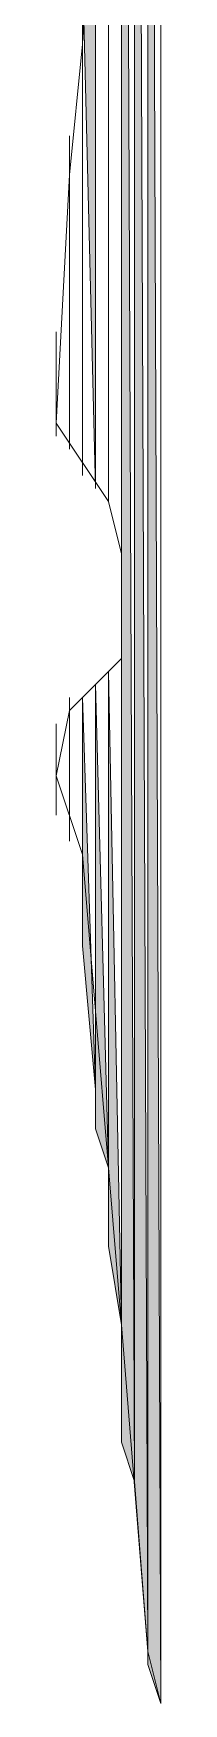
# Model space of a CAD drawing. Header units: millimetres. Extents: x -30643 to 86172, y -19411 to 63186.
# Drawn here: x 83532.9 to 83538.5, y -1905.2 to -1815.3 of the extents above; entities that cross this region are included whole.
import ezdxf

# ---------------------------------------------------------------- set-up
doc = ezdxf.new("R2010")
doc.units = ezdxf.units.MM

msp = doc.modelspace()

# ---------------------------------------------------------------- hatches: boundary and pattern name
h = msp.add_hatch(color=0)
h.dxf.hatch_style = 2
h.paths.add_polyline_path([(83536.381, -1891.171), (83537.085, -1893.282), (83536.381, -1723.695)])
h = msp.add_hatch(color=0)
h.dxf.hatch_style = 2
h.paths.add_polyline_path([(83537.085, -1893.282), (83537.789, -1902.43), (83537.085, -1723.695)])
h = msp.add_hatch(color=0)
h.dxf.hatch_style = 2
h.paths.add_polyline_path([(83537.789, -1903.134), (83538.492, -1905.245), (83537.789, -1724.399)])
h = msp.add_hatch(color=0)
h.dxf.hatch_style = 2
h.paths.add_polyline_path([(83534.974, -1839.802), (83534.974, -1802.508), (83534.27, -1811.655)])
h = msp.add_hatch(color=0)
h.dxf.hatch_style = 2
h.paths.add_polyline_path([(83534.27, -1839.099), (83534.27, -1811.655), (83534.27, -1815.877)])
h = msp.add_hatch(color=0)
h.dxf.hatch_style = 2
h.paths.add_polyline_path([(83534.27, -1838.395), (83534.27, -1815.877), (83534.27, -1817.988)])
h = msp.add_hatch(color=0)
h.dxf.hatch_style = 2
h.paths.add_polyline_path([(83533.567, -1837.692), (83533.567, -1820.803), (83533.567, -1822.914)])
h = msp.add_hatch(color=0)
h.dxf.hatch_style = 2
h.paths.add_polyline_path([(83533.567, -1837.692), (83533.567, -1822.914), (83533.567, -1826.433)])
h = msp.add_hatch(color=0)
h.dxf.hatch_style = 2
h.paths.add_polyline_path([(83533.567, -1836.988), (83533.567, -1826.433), (83533.567, -1828.544)])
h = msp.add_hatch(color=0)
h.dxf.hatch_style = 2
h.paths.add_polyline_path([(83532.863, -1836.988), (83532.863, -1831.358), (83532.863, -1833.469)])
h = msp.add_hatch(color=0)
h.dxf.hatch_style = 2
h.paths.add_polyline_path([(83536.381, -1891.171), (83536.381, -1843.321), (83536.381, -1848.95)])
h = msp.add_hatch(color=0)
h.dxf.hatch_style = 2
h.paths.add_polyline_path([(83536.381, -1886.949), (83536.381, -1890.467), (83536.381, -1848.95)])
h = msp.add_hatch(color=0)
h.dxf.hatch_style = 2
h.paths.add_polyline_path([(83535.678, -1876.394), (83535.678, -1880.616), (83535.678, -1849.654)])
h = msp.add_hatch(color=0)
h.dxf.hatch_style = 2
h.paths.add_polyline_path([(83535.678, -1880.616), (83536.381, -1884.838), (83535.678, -1849.654)])
h = msp.add_hatch(color=0)
h.dxf.hatch_style = 2
h.paths.add_polyline_path([(83536.381, -1884.838), (83536.381, -1886.949), (83536.381, -1849.654)])
h = msp.add_hatch(color=0)
h.dxf.hatch_style = 2
h.paths.add_polyline_path([(83534.27, -1860.913), (83534.27, -1864.431), (83534.27, -1851.061)])
h = msp.add_hatch(color=0)
h.dxf.hatch_style = 2
h.paths.add_polyline_path([(83534.27, -1864.431), (83534.974, -1872.172), (83534.27, -1851.061)])
h = msp.add_hatch(color=0)
h.dxf.hatch_style = 2
h.paths.add_polyline_path([(83534.974, -1872.172), (83534.974, -1874.283), (83534.974, -1850.358)])
h = msp.add_hatch(color=0)
h.dxf.hatch_style = 2
h.paths.add_polyline_path([(83534.974, -1874.283), (83535.678, -1876.394), (83534.974, -1850.358)])

# ---------------------------------------------------------------- linework, layer by layer
at = {"color": 0, "lineweight": 0}
for points in [[(83534.974, -1839.802), (83534.974, -1722.992)], [(83534.974, -1839.802), (83534.974, -1722.992)], [(83534.974, -1839.802), (83534.974, -1722.992)], [(83535.678, -1839.802), (83535.678, -1723.695)], [(83535.678, -1839.802), (83535.678, -1723.695)], [(83535.678, -1840.506), (83535.678, -1723.695)], [(83535.678, -1840.506), (83535.678, -1723.695)], [(83536.381, -1841.913), (83536.381, -1723.695)], [(83536.381, -1841.913), (83536.381, -1723.695)], [(83536.381, -1842.617), (83536.381, -1723.695)], [(83536.381, -1842.617), (83536.381, -1723.695)], [(83536.381, -1843.321), (83536.381, -1723.695)], [(83536.381, -1843.321), (83536.381, -1723.695)], [(83536.381, -1843.321), (83536.381, -1723.695)], [(83536.381, -1843.321), (83536.381, -1723.695)], [(83536.381, -1843.321), (83536.381, -1723.695)], [(83536.381, -1891.171), (83537.085, -1893.282), (83536.381, -1723.695)], [(83537.085, -1893.282), (83537.085, -1723.695)], [(83537.085, -1893.282), (83537.789, -1902.43), (83537.085, -1723.695)], [(83537.789, -1902.43), (83537.789, -1724.399)], [(83537.789, -1902.43), (83537.789, -1724.399)], [(83537.789, -1903.134), (83537.789, -1724.399)], [(83537.789, -1903.134), (83538.492, -1905.245), (83537.789, -1724.399)], [(83538.492, -1905.245), (83538.492, -1724.399)], [(83538.492, -1905.245), (83538.492, -1724.399)], [(83534.974, -1839.802), (83534.974, -1802.508), (83534.27, -1811.655)], [(83534.27, -1839.099), (83534.27, -1811.655), (83534.27, -1815.877)], [(83534.27, -1839.099), (83534.27, -1811.655)], [(83534.27, -1838.395), (83534.27, -1815.877), (83534.27, -1817.988)], [(83534.27, -1838.395), (83534.27, -1815.877)], [(83534.27, -1838.395), (83534.27, -1817.988)], [(83534.27, -1838.395), (83534.27, -1817.988)], [(83534.27, -1838.395), (83534.27, -1818.692)], [(83534.27, -1838.395), (83534.27, -1818.692)], [(83534.27, -1837.692), (83534.27, -1819.396)], [(83534.27, -1837.692), (83534.27, -1819.396)], [(83533.567, -1837.692), (83533.567, -1820.803), (83533.567, -1822.914)], [(83533.567, -1837.692), (83533.567, -1820.803)], [(83533.567, -1837.692), (83533.567, -1822.914), (83533.567, -1826.433)], [(83533.567, -1837.692), (83533.567, -1822.914)], [(83533.567, -1836.988), (83533.567, -1826.433), (83533.567, -1828.544)], [(83533.567, -1836.988), (83533.567, -1826.433)], [(83533.567, -1836.988), (83533.567, -1828.544)], [(83533.567, -1836.988), (83533.567, -1828.544)], [(83533.567, -1836.988), (83533.567, -1829.247)], [(83533.567, -1836.988), (83533.567, -1829.247)], [(83532.863, -1836.988), (83532.863, -1831.358), (83532.863, -1833.469)], [(83532.863, -1836.988), (83532.863, -1831.358)], [(83533.567, -1836.988), (83533.567, -1830.655)], [(83533.567, -1836.988), (83533.567, -1830.655)], [(83532.863, -1836.284), (83532.863, -1833.469)], [(83532.863, -1836.284), (83532.863, -1833.469)], [(83536.381, -1891.171), (83536.381, -1843.321), (83536.381, -1848.95)], [(83536.381, -1886.949), (83536.381, -1848.95)], [(83536.381, -1886.949), (83536.381, -1890.467), (83536.381, -1848.95)], [(83536.381, -1890.467), (83536.381, -1848.95)], [(83536.381, -1890.467), (83536.381, -1848.95)], [(83536.381, -1890.467), (83536.381, -1848.95)], [(83536.381, -1890.467), (83536.381, -1848.95)], [(83535.678, -1876.394), (83535.678, -1849.654)], [(83535.678, -1876.394), (83535.678, -1880.616), (83535.678, -1849.654)], [(83535.678, -1880.616), (83535.678, -1849.654)], [(83535.678, -1880.616), (83536.381, -1884.838), (83535.678, -1849.654)], [(83536.381, -1884.838), (83536.381, -1849.654)], [(83536.381, -1884.838), (83536.381, -1886.949), (83536.381, -1849.654)], [(83533.567, -1858.802), (83533.567, -1851.061)], [(83533.567, -1858.802), (83533.567, -1851.061)], [(83534.27, -1858.802), (83534.27, -1851.061)], [(83534.27, -1858.802), (83534.27, -1851.061)], [(83534.27, -1859.506), (83534.27, -1851.061)], [(83534.27, -1859.506), (83534.27, -1851.061)], [(83534.27, -1859.506), (83534.27, -1851.061)], [(83534.27, -1859.506), (83534.27, -1851.061)], [(83534.27, -1860.913), (83534.27, -1851.061)], [(83534.27, -1860.913), (83534.27, -1864.431), (83534.27, -1851.061)], [(83534.27, -1864.431), (83534.27, -1851.061)], [(83534.27, -1864.431), (83534.974, -1872.172), (83534.27, -1851.061)], [(83534.974, -1872.172), (83534.974, -1850.358)], [(83534.974, -1872.172), (83534.974, -1874.283), (83534.974, -1850.358)], [(83534.974, -1874.283), (83534.974, -1850.358)], [(83534.974, -1874.283), (83535.678, -1876.394), (83534.974, -1850.358)], [(83533.567, -1857.394), (83533.567, -1851.765)], [(83533.567, -1857.394), (83533.567, -1851.765)], [(83533.567, -1857.394), (83533.567, -1851.765)], [(83533.567, -1857.394), (83533.567, -1851.765)], [(83533.567, -1858.098), (83533.567, -1851.765)], [(83533.567, -1858.098), (83533.567, -1851.765)], [(83533.567, -1858.802), (83533.567, -1851.765)], [(83533.567, -1858.802), (83533.567, -1851.765)], [(83532.863, -1857.394), (83532.863, -1852.469)], [(83532.863, -1857.394), (83532.863, -1852.469)], [(83533.567, -1857.394), (83533.567, -1852.469)], [(83533.567, -1857.394), (83533.567, -1852.469)], [(83532.863, -1856.691), (83532.863, -1853.172)], [(83532.863, -1856.691), (83532.863, -1853.172)], [(83532.863, -1856.691), (83532.863, -1853.172)], [(83532.863, -1856.691), (83532.863, -1853.172)], [(83532.863, -1855.987), (83532.863, -1853.876)], [(83532.863, -1855.987), (83532.863, -1853.876)], [(83532.863, -1856.691), (83532.863, -1853.876)], [(83532.863, -1856.691), (83532.863, -1853.876)]]:
    msp.add_lwpolyline(points, close=True, dxfattribs=at)
for points in [[(83534.974, -1802.508), (83534.27, -1815.877)], [(83534.27, -1815.877), (83533.567, -1822.914)], [(83533.567, -1822.914), (83532.863, -1836.284)], [(83532.863, -1836.284), (83535.678, -1840.506)], [(83535.678, -1840.506), (83536.381, -1843.321)], [(83536.381, -1843.321), (83536.381, -1848.95)], [(83536.381, -1848.95), (83533.567, -1851.765)], [(83533.567, -1851.765), (83532.863, -1855.283)], [(83532.863, -1855.283), (83534.27, -1859.506)], [(83534.27, -1859.506), (83535.678, -1876.394)], [(83535.678, -1876.394), (83536.381, -1884.838)], [(83536.381, -1884.838), (83537.789, -1902.43)], [(83537.789, -1902.43), (83538.492, -1905.245)]]:
    msp.add_lwpolyline(points, dxfattribs=at)

doc.saveas('drawing.dxf')
